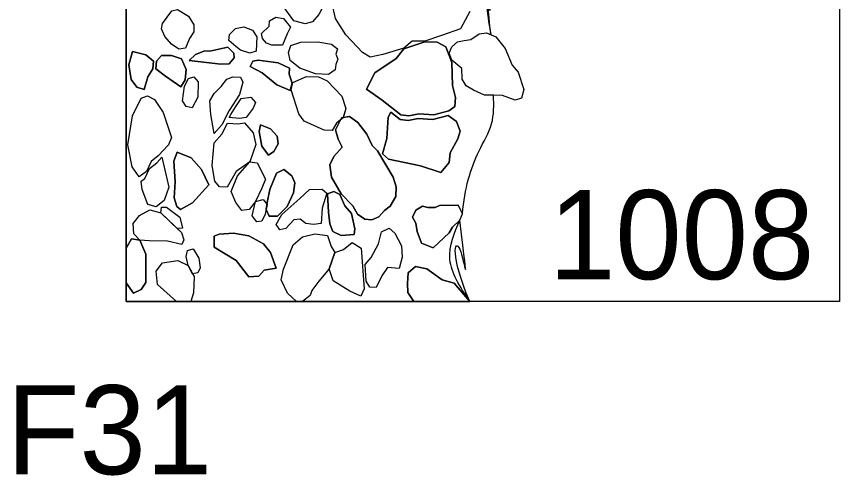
# Model space of a CAD drawing. Extents: x -756 to -644, y -309 to -230.
# Drawn here: x -656.23 to -647, y -291.95 to -286.8 of the extents above; entities that cross this region are included whole.
import ezdxf

# ---------------------------------------------------------------- set-up
doc = ezdxf.new("R2010")
doc.units = 0
for name, color, linetype in [('Feature Numbers', 7, 'Continuous'), ('Kitchen Yard Path', 7, 'Continuous'), ('Other Features', 7, 'Continuous'), ('Quadrat Boundaries', 7, 'Continuous'), ('Quadrat Labels Large', 7, 'Continuous'), ('Stone', 7, 'Continuous')]:
    doc.layers.add(name, color=color, linetype=linetype)

msp = doc.modelspace()

# ---------------------------------------------------------------- linework, layer by layer
at = {"layer": 'Kitchen Yard Path'}
for points in [[(-653.3452, -286.5686), (-653.4468, -286.4309), (-653.3845, -286.2572), (-653.2338, -286.0573), (-653.142, -285.9884), (-653.024, -286.0179), (-652.9224, -285.9819), (-652.7192, -285.9884), (-652.6471, -286.0343), (-652.634, -286.1785), (-652.7126, -286.4014), (-652.7552, -286.6177), (-652.8404, -286.7783), (-652.9093, -286.8603), (-652.9912, -286.8832), (-653.119, -286.8504), (-653.2403, -286.6866), (-653.3452, -286.5686)], [(-655, -286.6041), (-655, -289.3999), (-654.9423, -289.2983), (-654.8473, -289.3114), (-654.9128, -289.2393), (-654.9227, -289.1246), (-654.8505, -289.0361), (-654.7358, -288.9705), (-654.6113, -289.0066), (-654.6047, -288.941), (-654.549, -288.941), (-654.3982, -289.0525), (-654.3687, -289.177), (-654.4304, -289.1798), (-654.3818, -289.2262), (-654.3523, -289.3081), (-654.3753, -289.3606), (-654.5359, -289.3245), (-654.7424, -289.318), (-654.8473, -289.3114), (-654.7817, -289.4687), (-654.7817, -289.7867), (-654.8309, -289.8653), (-654.9194, -289.9047), (-655, -289.7899), (-655, -290), (-654.4376, -290), (-654.6473, -289.8096), (-654.6637, -289.6588), (-654.5949, -289.5671), (-654.4212, -289.5408), (-654.3065, -289.5966), (-654.3261, -289.495), (-654.313, -289.4294), (-654.2475, -289.4097), (-654.1852, -289.5146), (-654.1688, -289.6228), (-654.1983, -289.6785), (-654.2549, -289.6899), (-654.2376, -289.7211), (-654.2442, -289.9014), (-654.277, -290), (-653.0905, -290), (-653.1921, -289.9047), (-653.2609, -289.7572), (-653.2347, -289.6359), (-653.1265, -289.3639), (-653.0216, -289.2754), (-652.884, -289.2393), (-652.743, -289.259), (-652.7004, -289.3835), (-652.6611, -289.4491), (-652.5628, -289.4163), (-652.4677, -289.3376), (-652.3661, -289.3999), (-652.3301, -289.8588), (-652.3694, -289.9407), (-652.4939, -289.885), (-652.6808, -289.767), (-652.7234, -289.6326), (-652.8381, -289.7703), (-652.92, -289.8784), (-652.9364, -289.9342), (-653.0216, -290), (-651.7729, -290), (-651.8417, -289.8981), (-651.845, -289.7998), (-651.8384, -289.6785), (-651.7565, -289.6064), (-651.6287, -289.6326), (-651.4582, -289.7572), (-651.3238, -289.7932), (-651.1468, -290)], [(-651.4659, -287.0155), (-651.6528, -287.0778), (-651.7937, -287.0778), (-651.8855, -287.1564), (-652.1215, -287.2285), (-652.2657, -287.258), (-652.3509, -287.2056), (-652.5377, -287.0057), (-652.6524, -286.8254), (-652.6787, -286.7074)], [(-654.2901, -287.0495), (-654.336, -287.1576), (-654.4081, -287.1675), (-654.4933, -287.1117), (-654.5654, -287.0265), (-654.6047, -286.9413), (-654.5916, -286.879), (-654.49, -286.7381), (-654.4245, -286.7217), (-654.3032, -286.7971), (-654.2409, -286.8954), (-654.2409, -286.9741), (-654.2901, -287.0495)], [(-651.148, -286.7435), (-651.2496, -286.9401), (-651.4659, -287.0155)], [(-653.1944, -286.997), (-653.2469, -287.1216), (-653.3681, -287.1216), (-653.4271, -287.0986), (-653.4698, -287.0495), (-653.4829, -286.9905), (-653.3976, -286.9085), (-653.3944, -286.8495), (-653.3223, -286.8102), (-653.237, -286.8233), (-653.1584, -286.9216), (-653.1944, -286.997)], [(-653.5362, -287.031), (-653.5428, -287.1916), (-653.6149, -287.2112), (-653.7198, -287.1785), (-653.7722, -287.1391), (-653.8476, -287.0703), (-653.841, -287.0047), (-653.7755, -286.9359), (-653.6804, -286.9163), (-653.5854, -286.9556), (-653.5362, -287.031)], [(-650.8809, -287.6849), (-650.9809, -287.6832), (-651.1054, -287.6275), (-651.1874, -287.5783), (-651.2332, -287.5029), (-651.2365, -287.385), (-651.348, -287.2899), (-651.3775, -287.2145), (-651.348, -287.1424), (-651.2857, -287.0867), (-651.2103, -287.0703), (-651.1349, -287.0605), (-651.0431, -286.9949), (-650.9612, -286.9851), (-650.9071, -287.008)], [(-654.2934, -287.2932), (-654.2212, -287.2276), (-654.1196, -287.1883), (-654.0606, -287.1916), (-653.8607, -287.1457), (-653.7919, -287.2145), (-653.7886, -287.2637), (-653.8443, -287.3325), (-653.9394, -287.3358), (-654.2934, -287.2932)], [(-652.6578, -287.4016), (-652.7299, -287.454), (-652.8774, -287.4442), (-653.0544, -287.3819), (-653.1626, -287.2967), (-653.179, -287.2049), (-653.1527, -287.1263), (-653.0413, -287.0902), (-652.8512, -287.0837), (-652.6972, -287.1099), (-652.6316, -287.1656), (-652.648, -287.2246), (-652.6283, -287.2803), (-652.648, -287.3393), (-652.6578, -287.4016)], [(-651.348, -287.3159), (-651.3414, -287.5748), (-651.3053, -287.7092), (-651.3152, -287.8108), (-651.3807, -287.8599), (-651.5512, -287.9058), (-651.7183, -287.8927), (-651.8298, -287.9157), (-651.9183, -287.9058), (-652.128, -287.7387), (-652.305, -287.6174), (-652.2132, -287.4339), (-651.974, -287.2733), (-651.8855, -287.1651), (-651.6528, -287.0864), (-651.5118, -287.0897), (-651.4168, -287.1421), (-651.3775, -287.2405), (-651.348, -287.3159)], [(-654.7019, -287.3871), (-654.7576, -287.4788), (-654.7969, -287.6198), (-654.8821, -287.5935), (-654.9444, -287.5083), (-654.9706, -287.3444), (-654.9313, -287.1937), (-654.7805, -287.2297), (-654.6953, -287.3018), (-654.7019, -287.3871)], [(-654.3887, -287.5903), (-654.5591, -287.4723), (-654.6673, -287.3871), (-654.6607, -287.3018), (-654.605, -287.2396), (-654.4935, -287.2396), (-654.3788, -287.2756), (-654.3264, -287.3969), (-654.3395, -287.5116), (-654.3887, -287.5903)], [(-653.1596, -287.6317), (-653.3103, -287.5694), (-653.4742, -287.435), (-653.6086, -287.3629), (-653.5791, -287.3007), (-653.5201, -287.2908), (-653.2972, -287.3203), (-653.1694, -287.3793), (-653.1727, -287.4481), (-653.1399, -287.5498), (-653.1596, -287.6317)], [(-654.1974, -287.7073), (-654.2597, -287.8253), (-654.3285, -287.8122), (-654.3678, -287.7467), (-654.3482, -287.5828), (-654.3023, -287.4976), (-654.2433, -287.4779), (-654.1941, -287.5336), (-654.1974, -287.7073)], [(-653.7296, -287.6769), (-653.8443, -287.8572), (-653.9295, -288.0178), (-654.0148, -288.1161), (-654.0508, -287.8998), (-654.0606, -287.749), (-654.0148, -287.6638), (-653.9361, -287.5851), (-653.8705, -287.5032), (-653.805, -287.477), (-653.7165, -287.4835), (-653.6903, -287.5393), (-653.7296, -287.6769)], [(-652.5964, -287.9603), (-652.6429, -287.9967), (-652.6888, -288.0819), (-652.7805, -288.0786), (-653.0034, -287.977), (-653.0624, -287.8918), (-653.1509, -287.623), (-653.1312, -287.5411), (-652.9772, -287.4755), (-652.8428, -287.4788), (-652.7478, -287.5247), (-652.5806, -287.6951), (-652.538, -287.8328), (-652.5667, -287.935), (-652.4963, -287.9246), (-652.4012, -287.9901), (-652.3029, -288.1212), (-652.2406, -288.2491), (-652.1816, -288.3081), (-652.0047, -288.6063), (-651.9719, -288.7112), (-651.9752, -288.8226), (-652.0407, -288.9308), (-652.103, -288.98), (-652.1653, -289.0488), (-652.2439, -289.0849), (-652.3226, -289.075), (-652.4045, -289.0193), (-652.4602, -288.9275), (-652.5881, -288.7899), (-652.6962, -288.603), (-652.7159, -288.4654), (-652.6733, -288.3736), (-652.5782, -288.2687), (-652.6241, -288.177), (-652.6536, -288.0721), (-652.5964, -287.9603)], [(-654.7742, -288.542), (-654.8562, -288.6009), (-654.9348, -288.4895), (-654.9827, -288.2404), (-654.9283, -287.9159), (-654.8332, -287.716), (-654.7611, -287.6898), (-654.6825, -287.7324), (-654.5874, -287.8799), (-654.4924, -288.1585), (-654.5251, -288.2404), (-654.6399, -288.365), (-654.7218, -288.4305), (-654.7742, -288.542)], [(-653.5746, -287.8316), (-653.6566, -287.9332), (-653.7287, -287.9463), (-653.8462, -287.9366), (-653.827, -287.9005), (-653.7697, -287.8103), (-653.7123, -287.7202), (-653.6009, -287.7071), (-653.5517, -287.7661), (-653.5746, -287.8316)], [(-651.3894, -287.9119), (-651.2943, -287.9807), (-651.255, -288.0889), (-651.2812, -288.1741), (-651.3664, -288.3314), (-651.3796, -288.4396), (-651.4713, -288.551), (-651.7008, -288.4756), (-652.058, -288.4035), (-652.1268, -288.3412), (-652.0777, -288.1708), (-652.0613, -287.9315), (-652.0318, -287.8742), (-651.9269, -287.9578), (-651.8384, -287.9676), (-651.727, -287.9446), (-651.5598, -287.9578), (-651.4746, -287.9348), (-651.3894, -287.9119)], [(-653.4303, -288.9643), (-653.4412, -289.0197), (-653.4772, -289.0984), (-653.5362, -289.1049), (-653.5887, -289.0394), (-653.5493, -288.8788), (-653.6214, -288.9673), (-653.7034, -288.9804), (-653.7722, -288.8886), (-653.8247, -288.764), (-653.7525, -288.5903), (-653.6149, -288.433), (-653.7657, -288.5412), (-653.8673, -288.7149), (-653.9525, -288.7116), (-654.0049, -288.6493), (-654.0377, -288.4723), (-654.0148, -288.22), (-653.9295, -288.1216), (-653.864, -287.9971), (-653.746, -288.0069), (-653.6739, -287.9938), (-653.5756, -288.1085), (-653.5461, -288.2364), (-653.6149, -288.433), (-653.5329, -288.4428), (-653.4379, -288.6264), (-653.4805, -288.728), (-653.5493, -288.8788), (-653.4641, -288.8558), (-653.4225, -288.9082), (-653.3899, -288.7428), (-653.3145, -288.5593), (-653.2326, -288.5166), (-653.1441, -288.5888), (-653.108, -288.6674), (-653.1244, -288.7821), (-653.1933, -288.9329), (-653.3047, -289.0411), (-653.3965, -289.0411), (-653.4303, -288.9643)], [(-653.4936, -288.0164), (-653.3822, -288.0622), (-653.3068, -288.1442), (-653.297, -288.2294), (-653.3428, -288.3146), (-653.4051, -288.3572), (-653.4805, -288.2556), (-653.51, -288.0917), (-653.4936, -288.0164)], [(-654.4289, -288.3235), (-654.2716, -288.3858), (-654.1569, -288.5202), (-654.0749, -288.6906), (-654.2585, -288.8938), (-654.3896, -288.9659), (-654.4323, -288.9343), (-654.4617, -288.8348), (-654.4519, -288.6578), (-654.465, -288.4251), (-654.4289, -288.3235)], [(-654.821, -288.7411), (-654.8325, -288.6493), (-654.7915, -288.6198), (-654.7391, -288.5084), (-654.6572, -288.4428), (-654.5998, -288.3806), (-654.5228, -288.7149), (-654.5752, -288.8657), (-654.6637, -288.9378), (-654.7588, -288.9115), (-654.821, -288.7411)], [(-652.9844, -289.1242), (-653.05, -289.075), (-653.1188, -289.0816), (-653.2106, -289.1799), (-653.2761, -289.1963), (-653.3187, -289.1373), (-653.2564, -289.0226), (-653.0532, -288.8423), (-652.9451, -288.744), (-652.8009, -288.7374), (-652.7517, -288.7833), (-652.8041, -288.9538), (-652.814, -289.1242), (-652.8992, -289.134), (-652.9844, -289.1242)], [(-652.743, -288.792), (-652.6709, -288.7657), (-652.6054, -288.7985), (-652.5497, -288.9264), (-652.4743, -289.0116), (-652.4349, -289.1853), (-652.4448, -289.2476), (-652.589, -289.2607), (-652.684, -289.2148), (-652.7168, -289.1296), (-652.7299, -288.9985), (-652.743, -288.792)], [(-651.2583, -289.0881), (-651.3402, -289.1668), (-651.3763, -289.2291), (-651.5565, -289.3962), (-651.6876, -289.3471), (-651.7368, -289.2127), (-651.7532, -289.1209), (-651.7893, -289.0521), (-651.7532, -288.9734), (-651.6778, -288.9308), (-651.6155, -288.9439), (-651.5369, -288.9439), (-651.4877, -288.9243), (-651.2779, -288.9177), (-651.2288, -289.016)], [(-651.904, -289.5015), (-651.94, -289.6293), (-652.0711, -289.6195), (-652.1334, -289.7113), (-652.1957, -289.8424), (-652.2678, -289.8391), (-652.3104, -289.7736), (-652.3202, -289.5835), (-652.2547, -289.5048), (-652.1695, -289.354), (-652.1367, -289.2164), (-652.0515, -289.177), (-651.9859, -289.2327), (-651.9138, -289.377), (-651.904, -289.5015)], [(-654.0148, -289.2663), (-653.9558, -289.2434), (-653.7952, -289.2335), (-653.6247, -289.263), (-653.4608, -289.3515), (-653.3822, -289.4498), (-653.3199, -289.6268), (-653.4543, -289.6465), (-653.5133, -289.7153), (-653.6247, -289.7219), (-653.7657, -289.5416), (-654.0148, -289.3909), (-654.0148, -289.2663)]]:
    msp.add_lwpolyline(points, dxfattribs=at)
for points in [[(-650.9071, -287.008), (-650.9232, -286.9201), (-650.966, -286.6862), (-650.9504, -286.4483), (-650.9406, -286.2998)], [(-650.9071, -287.008), (-650.9471, -286.7438), (-650.9406, -286.2998), (-650.9071, -287.008), (-650.9406, -286.2998)], [(-651.2288, -289.016), (-651.215, -288.8695), (-651.174, -288.6269), (-651.0516, -288.3038), (-650.8713, -288.0081), (-650.8775, -287.7985), (-650.8809, -287.6849)], [(-651.2288, -289.016), (-651.215, -288.8695), (-651.174, -288.6269), (-651.0516, -288.3038), (-650.8713, -288.0081), (-650.8775, -287.7985), (-650.8809, -287.6849)], [(-651.1468, -290), (-651.2591, -289.8278), (-651.4512, -289.5333), (-651.3149, -289.2188), (-651.2583, -289.0881)], [(-651.1468, -290), (-651.3714, -289.4765), (-651.2583, -289.0881), (-651.1468, -290), (-651.2583, -289.0881)]]:
    msp.add_open_spline(points, degree=3, dxfattribs=at)
at = {"layer": 'Other Features'}
msp.add_lwpolyline([(-655, -286), (-655, -290), (-651.1468, -290)], dxfattribs=at)
at = {"layer": 'Quadrat Boundaries'}
msp.add_lwpolyline([(-647, -282), (-647, -290), (-655, -290), (-655, -282)], close=True, dxfattribs=at)
at = {"layer": 'Stone'}
for points in [[(-653.4468, -286.4309), (-653.3845, -286.2572), (-653.2338, -286.0573), (-653.142, -285.9884), (-653.024, -286.0179), (-652.9224, -285.9819), (-652.7192, -285.9884), (-652.6471, -286.0343), (-652.634, -286.1785), (-652.7126, -286.4014), (-652.7552, -286.6177), (-652.8404, -286.7783), (-652.9093, -286.8603), (-652.9912, -286.8832), (-653.119, -286.8504), (-653.2403, -286.6866), (-653.3452, -286.5686)], [(-654.336, -287.1576), (-654.4081, -287.1675), (-654.4933, -287.1117), (-654.5654, -287.0265), (-654.6047, -286.9413), (-654.5916, -286.879), (-654.49, -286.7381), (-654.4245, -286.7217), (-654.3032, -286.7971), (-654.2409, -286.8954), (-654.2409, -286.9741), (-654.2901, -287.0495)], [(-653.2469, -287.1216), (-653.3681, -287.1216), (-653.4271, -287.0986), (-653.4698, -287.0495), (-653.4829, -286.9905), (-653.3976, -286.9085), (-653.3944, -286.8495), (-653.3223, -286.8102), (-653.237, -286.8233), (-653.1584, -286.9216), (-653.1944, -286.997)], [(-653.5428, -287.1916), (-653.6149, -287.2112), (-653.7198, -287.1785), (-653.7722, -287.1391), (-653.8476, -287.0703), (-653.841, -287.0047), (-653.7755, -286.9359), (-653.6804, -286.9163), (-653.5854, -286.9556), (-653.5362, -287.031)], [(-650.5679, -287.716), (-650.6367, -287.7389), (-650.7809, -287.6865), (-650.9809, -287.6832), (-651.1054, -287.6275), (-651.1874, -287.5783), (-651.2332, -287.5029), (-651.2365, -287.385), (-651.348, -287.2899), (-651.3775, -287.2145), (-651.348, -287.1424), (-651.2857, -287.0867), (-651.2103, -287.0703), (-651.1349, -287.0605), (-651.0431, -286.9949), (-650.9612, -286.9851), (-650.853, -287.031), (-650.7514, -287.1588), (-650.6728, -287.3489), (-650.6039, -287.4276), (-650.5417, -287.6209)], [(-654.2934, -287.2932), (-653.9394, -287.3358), (-653.8443, -287.3325), (-653.7886, -287.2637), (-653.7919, -287.2145), (-653.8607, -287.1457), (-654.0606, -287.1916), (-654.1196, -287.1883), (-654.2212, -287.2276)], [(-652.7299, -287.454), (-652.8774, -287.4442), (-653.0544, -287.3819), (-653.1626, -287.2967), (-653.179, -287.2049), (-653.1527, -287.1263), (-653.0413, -287.0902), (-652.8512, -287.0837), (-652.6972, -287.1099), (-652.6316, -287.1656), (-652.648, -287.2246), (-652.6283, -287.2803), (-652.648, -287.3393), (-652.6578, -287.4016)], [(-651.348, -287.3159), (-651.3775, -287.2405), (-651.4168, -287.1421), (-651.5118, -287.0897), (-651.6528, -287.0864), (-651.8855, -287.1651), (-651.974, -287.2733), (-652.2132, -287.4339), (-652.305, -287.6174), (-652.128, -287.7387), (-651.9183, -287.9058), (-651.8298, -287.9157), (-651.7183, -287.8927), (-651.5512, -287.9058), (-651.3807, -287.8599), (-651.3152, -287.8108), (-651.3053, -287.7092), (-651.3414, -287.5748)], [(-654.7019, -287.3871), (-654.6953, -287.3018), (-654.7805, -287.2297), (-654.9313, -287.1937), (-654.9706, -287.3444), (-654.9444, -287.5083), (-654.8821, -287.5935), (-654.7969, -287.6198), (-654.7576, -287.4788)], [(-654.3887, -287.5903), (-654.3395, -287.5116), (-654.3264, -287.3969), (-654.3788, -287.2756), (-654.4935, -287.2396), (-654.605, -287.2396), (-654.6607, -287.3018), (-654.6673, -287.3871), (-654.5591, -287.4723)], [(-653.1596, -287.6317), (-653.1399, -287.5498), (-653.1727, -287.4481), (-653.1694, -287.3793), (-653.2972, -287.3203), (-653.5201, -287.2908), (-653.5791, -287.3007), (-653.6086, -287.3629), (-653.4742, -287.435), (-653.3103, -287.5694)], [(-654.2597, -287.8253), (-654.3285, -287.8122), (-654.3678, -287.7467), (-654.3482, -287.5828), (-654.3023, -287.4976), (-654.2433, -287.4779), (-654.1941, -287.5336), (-654.1974, -287.7073)], [(-653.8443, -287.8572), (-653.9295, -288.0178), (-654.0148, -288.1161), (-654.0508, -287.8998), (-654.0606, -287.749), (-654.0148, -287.6638), (-653.9361, -287.5851), (-653.8705, -287.5032), (-653.805, -287.477), (-653.7165, -287.4835), (-653.6903, -287.5393), (-653.7296, -287.6769)], [(-652.5675, -287.9377), (-652.6429, -287.9967), (-652.6888, -288.0819), (-652.7805, -288.0786), (-653.0034, -287.977), (-653.0624, -287.8918), (-653.1509, -287.623), (-653.1312, -287.5411), (-652.9772, -287.4755), (-652.8428, -287.4788), (-652.7478, -287.5247), (-652.5806, -287.6951), (-652.538, -287.8328)], [(-654.8562, -288.6009), (-654.9348, -288.4895), (-654.9827, -288.2404), (-654.9283, -287.9159), (-654.8332, -287.716), (-654.7611, -287.6898), (-654.6825, -287.7324), (-654.5874, -287.8799), (-654.4924, -288.1585), (-654.5251, -288.2404), (-654.6399, -288.365), (-654.7218, -288.4305), (-654.7742, -288.542)], [(-653.6566, -287.9332), (-653.7287, -287.9463), (-653.8462, -287.9366), (-653.827, -287.9005), (-653.7697, -287.8103), (-653.7123, -287.7202), (-653.6009, -287.7071), (-653.5517, -287.7661), (-653.5746, -287.8316)], [(-651.3894, -287.9119), (-651.4746, -287.9348), (-651.5598, -287.9578), (-651.727, -287.9446), (-651.8384, -287.9676), (-651.9269, -287.9578), (-652.0318, -287.8742), (-652.0613, -287.9315), (-652.0777, -288.1708), (-652.1268, -288.3412), (-652.058, -288.4035), (-651.7008, -288.4756), (-651.4713, -288.551), (-651.3796, -288.4396), (-651.3664, -288.3314), (-651.2812, -288.1741), (-651.255, -288.0889), (-651.2943, -287.9807)], [(-653.6149, -288.433), (-653.7657, -288.5412), (-653.8673, -288.7149), (-653.9525, -288.7116), (-654.0049, -288.6493), (-654.0377, -288.4723), (-654.0148, -288.22), (-653.9295, -288.1216), (-653.864, -287.9971), (-653.746, -288.0069), (-653.6739, -287.9938), (-653.5756, -288.1085), (-653.5461, -288.2364)], [(-652.5848, -287.9377), (-652.6536, -288.0721), (-652.6241, -288.177), (-652.5782, -288.2687), (-652.6733, -288.3736), (-652.7159, -288.4654), (-652.6962, -288.603), (-652.5881, -288.7899), (-652.4602, -288.9275), (-652.4045, -289.0193), (-652.3226, -289.075), (-652.2439, -289.0849), (-652.1653, -289.0488), (-652.103, -288.98), (-652.0407, -288.9308), (-651.9752, -288.8226), (-651.9719, -288.7112), (-652.0047, -288.6063), (-652.1816, -288.3081), (-652.2406, -288.2491), (-652.3029, -288.1212), (-652.4012, -287.9901), (-652.4963, -287.9246)], [(-653.4936, -288.0164), (-653.51, -288.0917), (-653.4805, -288.2556), (-653.4051, -288.3572), (-653.3428, -288.3146), (-653.297, -288.2294), (-653.3068, -288.1442), (-653.3822, -288.0622)], [(-654.4289, -288.3235), (-654.465, -288.4251), (-654.4519, -288.6578), (-654.4617, -288.8348), (-654.4323, -288.9343), (-654.3896, -288.9659), (-654.2585, -288.8938), (-654.0749, -288.6906), (-654.1569, -288.5202), (-654.2716, -288.3858)], [(-654.8325, -288.6493), (-654.7915, -288.6198), (-654.7391, -288.5084), (-654.6572, -288.4428), (-654.5998, -288.3806), (-654.5228, -288.7149), (-654.5752, -288.8657), (-654.6637, -288.9378), (-654.7588, -288.9115), (-654.821, -288.7411)], [(-653.5493, -288.8788), (-653.6214, -288.9673), (-653.7034, -288.9804), (-653.7722, -288.8886), (-653.8247, -288.764), (-653.7525, -288.5903), (-653.6149, -288.433), (-653.5329, -288.4428), (-653.4379, -288.6264), (-653.4805, -288.728)], [(-653.2326, -288.5166), (-653.3145, -288.5593), (-653.3899, -288.7428), (-653.4325, -288.9591), (-653.3965, -289.0411), (-653.3047, -289.0411), (-653.1933, -288.9329), (-653.1244, -288.7821), (-653.108, -288.6674), (-653.1441, -288.5888)], [(-653.05, -289.075), (-653.1188, -289.0816), (-653.2106, -289.1799), (-653.2761, -289.1963), (-653.3187, -289.1373), (-653.2564, -289.0226), (-653.0532, -288.8423), (-652.9451, -288.744), (-652.8009, -288.7374), (-652.7517, -288.7833), (-652.8041, -288.9538), (-652.814, -289.1242), (-652.8992, -289.134), (-652.9844, -289.1242)], [(-652.743, -288.792), (-652.7299, -288.9985), (-652.7168, -289.1296), (-652.684, -289.2148), (-652.589, -289.2607), (-652.4448, -289.2476), (-652.4349, -289.1853), (-652.4743, -289.0116), (-652.5497, -288.9264), (-652.6054, -288.7985), (-652.6709, -288.7657)], [(-653.4772, -289.0984), (-653.5362, -289.1049), (-653.5887, -289.0394), (-653.5493, -288.8788), (-653.4641, -288.8558), (-653.4199, -288.9115), (-653.4412, -289.0197)], [(-651.6778, -288.9308), (-651.7532, -288.9734), (-651.7893, -289.0521), (-651.7532, -289.1209), (-651.7368, -289.2127), (-651.6876, -289.3471), (-651.5565, -289.3962), (-651.3763, -289.2291), (-651.3402, -289.1668), (-651.2583, -289.0881), (-651.2288, -289.016), (-651.2779, -288.9177), (-651.4877, -288.9243), (-651.5369, -288.9439), (-651.6155, -288.9439)], [(-654.3753, -289.3606), (-654.5359, -289.3245), (-654.7424, -289.318), (-654.8473, -289.3114), (-654.9128, -289.2393), (-654.9227, -289.1246), (-654.8505, -289.0361), (-654.7358, -288.9705), (-654.6113, -289.0066), (-654.3818, -289.2262), (-654.3523, -289.3081)], [(-654.4304, -289.1798), (-654.4966, -289.1164), (-654.6113, -289.0066), (-654.6047, -288.941), (-654.549, -288.941), (-654.3982, -289.0525), (-654.3687, -289.177)], [(-651.94, -289.6293), (-652.0711, -289.6195), (-652.1334, -289.7113), (-652.1957, -289.8424), (-652.2678, -289.8391), (-652.3104, -289.7736), (-652.3202, -289.5835), (-652.2547, -289.5048), (-652.1695, -289.354), (-652.1367, -289.2164), (-652.0515, -289.177), (-651.9859, -289.2327), (-651.9138, -289.377), (-651.904, -289.5015)], [(-654.0148, -289.2663), (-654.0148, -289.3909), (-653.7657, -289.5416), (-653.6247, -289.7219), (-653.5133, -289.7153), (-653.4543, -289.6465), (-653.3199, -289.6268), (-653.3822, -289.4498), (-653.4608, -289.3515), (-653.6247, -289.263), (-653.7952, -289.2335), (-653.9558, -289.2434)], [(-652.6611, -289.4491), (-652.7234, -289.6326), (-652.8381, -289.7703), (-652.92, -289.8784), (-652.9364, -289.9342), (-653.0216, -290), (-653.0905, -290), (-653.1921, -289.9047), (-653.2609, -289.7572), (-653.2347, -289.6359), (-653.1265, -289.3639), (-653.0216, -289.2754), (-652.884, -289.2393), (-652.743, -289.259), (-652.7004, -289.3835)], [(-655, -289.7899), (-654.9194, -289.9047), (-654.8309, -289.8653), (-654.7817, -289.7867), (-654.7817, -289.4687), (-654.8473, -289.3114), (-654.9423, -289.2983), (-655, -289.3999)], [(-652.3694, -289.9407), (-652.4939, -289.885), (-652.6808, -289.767), (-652.7234, -289.6326), (-652.6611, -289.4491), (-652.5628, -289.4163), (-652.4677, -289.3376), (-652.3661, -289.3999), (-652.3301, -289.8588)], [(-654.2549, -289.6899), (-654.3065, -289.5966), (-654.3261, -289.495), (-654.313, -289.4294), (-654.2475, -289.4097), (-654.1852, -289.5146), (-654.1688, -289.6228), (-654.1983, -289.6785)], [(-654.277, -290), (-654.4376, -290), (-654.6473, -289.8096), (-654.6637, -289.6588), (-654.5949, -289.5671), (-654.4212, -289.5408), (-654.3065, -289.5966), (-654.2376, -289.7211), (-654.2442, -289.9014)], [(-651.1468, -290), (-651.3238, -289.7932), (-651.4582, -289.7572), (-651.6287, -289.6326), (-651.7565, -289.6064), (-651.8384, -289.6785), (-651.845, -289.7998), (-651.8417, -289.8981), (-651.7729, -290)]]:
    msp.add_lwpolyline(points, close=True, dxfattribs=at)
msp.add_lwpolyline([(-651.148, -286.7435), (-651.2496, -286.9401), (-651.4659, -287.0155), (-651.6528, -287.0778), (-651.7937, -287.0778), (-651.8855, -287.1564), (-652.1215, -287.2285), (-652.2657, -287.258), (-652.3509, -287.2056), (-652.5377, -287.0057), (-652.6524, -286.8254), (-652.6787, -286.7074)], dxfattribs=at)

# ---------------------------------------------------------------- texts
at = {"layer": 'Feature Numbers'}
msp.add_text('F31', height=1, dxfattribs=at).set_placement((-656.3406, -291.9394))
at = {"layer": 'Quadrat Labels Large'}
msp.add_text('1008', height=1, dxfattribs=at).set_placement((-650.2583, -289.75))

doc.saveas('drawing.dxf')
